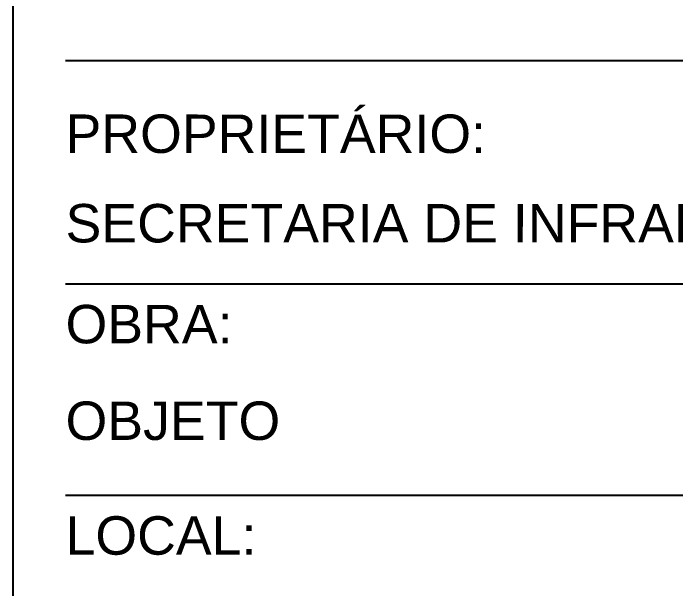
# Model space of a CAD drawing. Header units: millimetres. Extents: x 0 to 687901, y 0 to 346525.
# Drawn here: x 55520 to 56787, y 114389 to 115489 of the extents above; entities that cross this region are included whole.
import ezdxf
from ezdxf.enums import TextEntityAlignment as Align

# ---------------------------------------------------------------- set-up
doc = ezdxf.new("R2010")
doc.units = ezdxf.units.MM
doc.layers.add('ARQ_Texto', color=7, linetype='Continuous')
doc.styles.add('ARIAL', font='arial.ttf')

msp = doc.modelspace()

# ---------------------------------------------------------------- linework, layer by layer
at = {"layer": 'ARQ_Texto'}
for p, q in [((55619.9, 115399), (64183.6, 115399)), ((55619.9, 114971.9), (64183.6, 114971.9)), ((55619.9, 114567.8), (64183.5, 114567.8))]:
    msp.add_line(p, q, dxfattribs=at)
msp.add_lwpolyline([(64269.9, 112098.3), (55519.9, 112098.3), (55519.9, 116549.1), (64269.9, 116549.1)], close=True, dxfattribs=at)

# ---------------------------------------------------------------- texts
at = {"layer": 'ARQ_Texto', "style": 'ARIAL'}
for s, p in [('PROPRIETÁRIO:', (55619.9, 115258.9)), ('SECRETARIA DE INFRAESTRUTURA E LOGÍSTICA ', (55619.9, 115087.8)), ('OBRA:', (55619.9, 114894.9)), ('OBJETO', (55619.9, 114710.2)), ('LOCAL:', (55619.9, 114490.8))]:
    msp.add_text(s, height=73.5, rotation=359.9947, dxfattribs=at).set_placement(p, align=Align.MIDDLE_LEFT)

doc.saveas('drawing.dxf')
